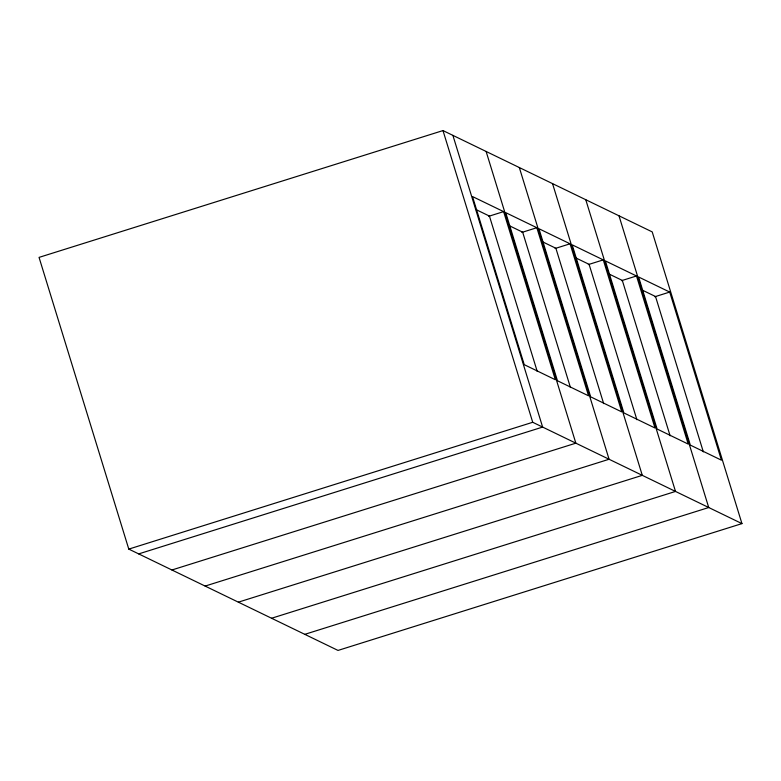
<?xml version="1.0" encoding="UTF-8"?>
<svg xmlns="http://www.w3.org/2000/svg" width="781" height="781" viewBox="0 0 781 781"><rect width="100%" height="100%" fill="white"/><g stroke="black" fill="none" stroke-linecap="round" stroke-linejoin="round"><path stroke-width="1.17" d="M442.983 130.573L39.05 257.388L128.787 549.102L338.017 650.427L741.95 523.612L652.213 231.898L442.983 130.573L532.72 422.277L741.95 523.612M488.672 216.317L503.618 211.622L555.34 379.732L524.227 364.659L472.505 196.558L503.618 211.622M521.893 232.406L536.84 227.71L588.552 395.821L557.449 380.747L505.727 212.647L536.84 227.71M555.115 248.495L570.062 243.799L621.774 411.909L590.661 396.836L538.949 228.735L570.062 243.799M588.327 264.583L603.274 259.888L654.995 427.998L623.882 412.924L572.17 244.824L603.274 259.888M621.549 280.672L636.495 275.976L688.217 444.086L657.104 429.013L605.382 260.913L636.495 275.976M654.771 296.76L669.717 292.065L721.429 460.175L690.326 445.102L638.604 277.001L669.717 292.065M128.787 549.102L532.72 422.277M138.706 553.895L542.629 427.08L452.892 135.377M171.918 569.984L575.851 443.169L486.114 151.455M205.139 586.072L609.073 459.257L519.326 167.544M238.361 602.161L642.294 475.346L552.548 183.633M271.583 618.249L675.506 491.434L585.77 199.721M304.805 634.338L708.728 507.523L618.991 215.81M475.492 209.328L489.433 216.083L537.23 371.434M509.778 225.934L522.655 232.172L570.452 387.522M541.926 241.505L555.877 248.26L603.664 403.611M576.222 258.111L589.099 264.339L636.886 419.69M608.37 273.682L622.311 280.428L670.108 435.778M642.656 290.288L655.532 296.516L703.33 451.867"/></g></svg>
